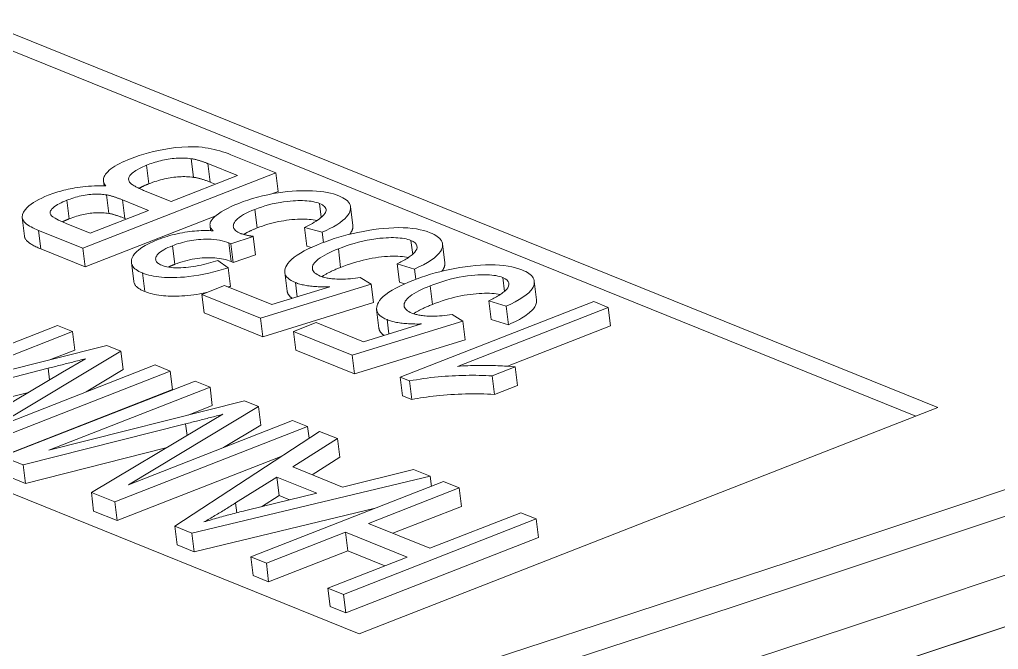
# Model space of a CAD drawing. Header units: millimetres. Extents: x -178 to 574, y 16 to 415.
# Drawn here: x 414.17 to 423.86, y 304.04 to 310.28 of the extents above; entities that cross this region are included whole.
import ezdxf

# ---------------------------------------------------------------- set-up
doc = ezdxf.new("R2010")
doc.units = ezdxf.units.MM
doc.header["$LTSCALE"] = 2
doc.layers.add('Visible (ANSI)', color=7, linetype='Continuous', lineweight=9)
doc.layers.add('Visible Narrow (ANSI)', color=7, linetype='Continuous', lineweight=9)

msp = doc.modelspace()

# ---------------------------------------------------------------- linework, layer by layer
at = {"layer": 'Visible (ANSI)'}
for p, q in [((413.752, 310.282), (423.2621, 306.4364)), ((423.0426, 306.3505), (413.7748, 310.0981)), ((416.7028, 308.7624), (416.2567, 308.9428)), ((414.7924, 308.0151), (416.7028, 308.7624)), ((416.031, 308.8545), (416.3229, 308.7365)), ((416.7028, 308.7624), (416.7257, 308.5785)), ((414.9968, 308.6813), (415.0027, 308.634)), ((416.3229, 308.7365), (415.6664, 308.4797)), ((416.1034, 308.6506), (416.0538, 308.6706)), ((415.6664, 308.4797), (415.3943, 308.5897)), ((416.7257, 308.5785), (416.665, 308.5548)), ((415.0264, 308.5448), (415.0493, 308.3609)), ((415.1862, 308.4943), (415.4407, 308.3914)), ((415.4407, 308.3914), (414.8639, 308.1657)), ((417.4443, 308.4275), (417.4672, 308.2436)), ((414.1903, 308.3196), (414.2131, 308.1357)), ((416.109, 308.3373), (414.8152, 307.8312)), ((415.2212, 308.3055), (415.2091, 308.3104)), ((414.3517, 308.1933), (414.7924, 308.0151)), ((414.8639, 308.1657), (414.6281, 308.2611)), ((416.0518, 308.2415), (416.0581, 308.1903)), ((416.9876, 308.2201), (417.1618, 308.1743)), ((416.9876, 308.2201), (417.0104, 308.0362)), ((416.2573, 308.0588), (416.4804, 308.1329)), ((416.4804, 308.1329), (416.5032, 307.9491)), ((417.1618, 308.1743), (417.1744, 308.073)), ((417.5307, 304.1943), (408.0206, 308.04)), ((414.8152, 307.8312), (414.3746, 308.0094)), ((414.7924, 308.0151), (414.8152, 307.8312)), ((416.2382, 308.0689), (416.2573, 308.0588)), ((416.2382, 308.0689), (416.2611, 307.885)), ((416.2573, 308.0588), (416.2801, 307.8749)), ((417.0564, 308.0241), (417.0104, 308.0362)), ((418.355, 308.0574), (418.3779, 307.8735)), ((416.2313, 307.8217), (416.1294, 307.8957)), ((416.5032, 307.9491), (416.2801, 307.8749)), ((415.2728, 307.8724), (415.2956, 307.6885)), ((416.2313, 307.8217), (416.2542, 307.6378)), ((416.2801, 307.8749), (416.2611, 307.885)), ((417.9049, 307.862), (418.0765, 307.8091)), ((417.9049, 307.862), (417.9277, 307.6782)), ((418.0765, 307.8091), (418.0891, 307.7078)), ((416.7935, 307.7751), (416.8164, 307.5913)), ((417.6469, 307.6612), (417.5409, 307.7275)), ((416.195, 307.6462), (415.9708, 307.5585)), ((416.6632, 307.4569), (416.195, 307.6462)), ((416.5524, 307.3233), (417.6469, 307.6612)), ((417.2383, 307.6328), (416.6632, 307.4569)), ((417.6469, 307.6612), (417.6698, 307.4773)), ((417.9784, 307.6625), (417.9277, 307.6782)), ((419.2638, 307.6899), (419.2867, 307.506)), ((415.9708, 307.5585), (416.5524, 307.3233)), ((415.9708, 307.5585), (415.9936, 307.3746)), ((417.6698, 307.4773), (416.5752, 307.1394)), ((417.7023, 307.4077), (417.7251, 307.2238)), ((419.8533, 307.4885), (417.9354, 306.7382)), ((418.5032, 306.8455), (419.9976, 307.4301)), ((418.8137, 307.4945), (418.9853, 307.4416)), ((418.8137, 307.4945), (418.8365, 307.3107)), ((418.9853, 307.4416), (419.0081, 307.2577)), ((419.9976, 307.4301), (419.8533, 307.4885)), ((419.9976, 307.4301), (420.0204, 307.2462)), ((416.5752, 307.1394), (415.9936, 307.3746)), ((416.5524, 307.3233), (416.5752, 307.1394)), ((418.5557, 307.2937), (418.4497, 307.3601)), ((419.0081, 307.2577), (418.8365, 307.3107)), ((414.5415, 307.2505), (412.631, 306.5031)), ((414.6902, 307.1903), (414.5415, 307.2505)), ((417.1038, 307.2787), (416.8796, 307.191)), ((417.572, 307.0894), (417.1038, 307.2787)), ((417.4612, 306.9558), (418.5557, 307.2937)), ((418.147, 307.2653), (417.572, 307.0894)), ((418.5557, 307.2937), (418.5785, 307.1098)), ((420.0204, 307.2462), (418.9991, 306.8467)), ((413.0925, 306.5653), (414.6902, 307.1903)), ((414.6902, 307.1903), (414.713, 307.0065)), ((416.8796, 307.191), (417.4612, 306.9558)), ((416.8796, 307.191), (416.9024, 307.0071)), ((415.0306, 307.0527), (413.0925, 306.5653)), ((415.1694, 306.9966), (415.0306, 307.0527)), ((418.5785, 307.1098), (417.484, 306.772)), ((413.8829, 306.2234), (415.1694, 306.9966)), ((414.713, 307.0065), (414.4725, 306.9124)), ((414.8168, 306.9209), (414.5897, 306.7873)), ((415.1694, 306.9966), (415.1922, 306.8127)), ((417.484, 306.772), (416.9024, 307.0071)), ((417.4612, 306.9558), (417.484, 306.772)), ((412.8392, 306.4189), (414.4482, 306.8258)), ((415.5087, 306.8594), (413.8829, 306.2234)), ((415.6574, 306.7992), (415.5087, 306.8594)), ((418.8467, 306.7512), (419.0739, 306.8401)), ((419.0739, 306.8401), (419.0968, 306.6562)), ((414.5897, 306.7873), (413.5145, 306.1459)), ((413.7469, 306.0519), (415.6574, 306.7992)), ((415.1922, 306.8127), (414.8247, 306.5918)), ((415.6574, 306.7992), (415.6802, 306.6154)), ((417.9354, 306.7382), (418.0291, 306.7004)), ((417.9354, 306.7382), (417.9583, 306.5544)), ((418.8467, 306.7512), (418.8696, 306.5673)), ((415.903, 306.6999), (413.9925, 305.9526)), ((414.454, 306.0148), (416.0517, 306.6398)), ((416.0517, 306.6398), (415.903, 306.6999)), ((416.0517, 306.6398), (416.0746, 306.4559)), ((418.0291, 306.7004), (418.0519, 306.5165)), ((419.0968, 306.6562), (418.8696, 306.5673)), ((414.2538, 306.587), (412.8621, 306.2351)), ((415.6802, 306.6154), (413.7697, 305.868)), ((418.0519, 306.5165), (417.9583, 306.5544)), ((416.3921, 306.5021), (414.454, 306.0148)), ((415.2444, 305.6728), (416.5309, 306.446)), ((416.0746, 306.4559), (415.834, 306.3618)), ((416.5309, 306.446), (416.3921, 306.5021)), ((416.5309, 306.446), (416.5537, 306.2621)), ((423.2621, 306.4364), (417.5307, 304.1943)), ((416.1783, 306.3703), (415.9512, 306.2368)), ((414.2007, 305.8684), (415.8097, 306.2752)), ((415.1084, 305.5013), (417.0189, 306.2487)), ((416.8702, 306.3088), (415.2444, 305.6728)), ((416.5537, 306.2621), (416.1863, 306.0413)), ((417.0189, 306.2487), (416.8702, 306.3088)), ((417.0189, 306.2487), (417.0333, 306.133)), ((415.9512, 306.2368), (414.876, 305.5953)), ((417.1368, 306.201), (415.7044, 305.2603)), ((417.3141, 306.1293), (417.1368, 306.201)), ((416.8713, 305.8483), (417.3141, 306.1293)), ((417.3141, 306.1293), (417.337, 305.9454)), ((413.9925, 305.9526), (414.2007, 305.8684)), ((415.6153, 306.0364), (414.2236, 305.6845)), ((416.7637, 305.9561), (415.1313, 305.3175)), ((414.2007, 305.8684), (414.2236, 305.6845)), ((417.337, 305.9454), (417.0622, 305.7711)), ((414.2236, 305.6845), (414.0154, 305.7687)), ((415.8718, 305.1926), (418.2317, 305.7582)), ((417.3626, 305.6496), (416.8713, 305.8483)), ((418.0676, 305.8246), (417.3626, 305.6496)), ((418.2317, 305.7582), (418.0676, 305.8246)), ((418.2317, 305.7582), (418.2444, 305.6563)), ((416.3048, 305.4917), (416.7132, 305.7479)), ((418.3661, 305.7039), (416.4556, 304.9566)), ((416.7132, 305.7479), (417.1109, 305.5871)), ((416.7132, 305.7479), (416.7361, 305.564)), ((418.5203, 305.6415), (418.3661, 305.7039)), ((414.876, 305.5953), (415.1084, 305.5013)), ((414.876, 305.5953), (414.8988, 305.4114)), ((417.1109, 305.5871), (416.4203, 305.4204)), ((416.7361, 305.564), (416.5613, 305.4544)), ((416.8405, 305.5218), (416.7361, 305.564)), ((417.6204, 305.2895), (418.5203, 305.6415)), ((418.5203, 305.6415), (418.5432, 305.4577)), ((415.1084, 305.5013), (415.1313, 305.3175)), ((415.1313, 305.3175), (414.8988, 305.4114)), ((417.6876, 305.4385), (415.8946, 305.0088)), ((418.5432, 305.4577), (417.8628, 305.1915)), ((419.1295, 305.3952), (418.2296, 305.0432)), ((419.2837, 305.3329), (419.1295, 305.3952)), ((417.3732, 304.5855), (419.2837, 305.3329)), ((418.2296, 305.0432), (417.6204, 305.2895)), ((419.2837, 305.3329), (419.3065, 305.149)), ((415.7044, 305.2603), (415.8718, 305.1926)), ((415.7044, 305.2603), (415.7272, 305.0765)), ((415.8718, 305.1926), (415.8946, 305.0088)), ((416.6098, 304.8942), (417.3947, 305.2012)), ((417.3947, 305.2012), (418.0039, 304.9549)), ((417.3947, 305.2012), (417.4175, 305.0173)), ((415.8946, 305.0088), (415.7272, 305.0765)), ((419.3065, 305.149), (417.3961, 304.4016)), ((417.4175, 305.0173), (416.6327, 304.7103)), ((417.7843, 304.869), (417.4175, 305.0173)), ((416.4556, 304.9566), (416.6098, 304.8942)), ((416.4556, 304.9566), (416.4785, 304.7727)), ((416.6098, 304.8942), (416.6327, 304.7103)), ((418.0039, 304.9549), (417.219, 304.6479)), ((416.6327, 304.7103), (416.4785, 304.7727)), ((417.219, 304.6479), (417.3732, 304.5855)), ((417.219, 304.6479), (417.2419, 304.464)), ((417.3732, 304.5855), (417.3961, 304.4016)), ((417.3961, 304.4016), (417.2419, 304.464))]:
    msp.add_line(p, q, dxfattribs=at)
at = {"layer": 'Visible (ANSI)', "flags": 128}
for points in [[(416.2567, 308.9428), (416.2303, 308.9532), (416.2034, 308.963), (416.1761, 308.9722), (416.1484, 308.9807), (416.1204, 308.9886), (416.0919, 308.9958), (416.063, 309.0021), (416.0338, 309.0077), (416.0042, 309.0123), (415.9737, 309.0161), (415.9365, 309.0194), (415.8907, 309.0215), (415.8364, 309.0215), (415.7741, 309.0186), (415.7111, 309.0129), (415.6505, 309.0051), (415.5935, 308.9957), (415.5412, 308.9855), (415.4916, 308.9742), (415.4434, 308.9618), (415.3966, 308.9484), (415.3512, 308.934), (415.3073, 308.9187), (415.2647, 308.9027)], [(415.2647, 308.9027), (415.2362, 308.8912), (415.2086, 308.8794), (415.1821, 308.8672), (415.1567, 308.8547), (415.1327, 308.8419), (415.1102, 308.8288), (415.0894, 308.8155), (415.0704, 308.8018), (415.0534, 308.788), (415.0389, 308.7744), (415.027, 308.7614), (415.0174, 308.7489), (415.0098, 308.7371), (415.0042, 308.7259), (415.0002, 308.7154), (414.9977, 308.7056), (414.9964, 308.696), (414.9963, 308.6866), (414.9974, 308.6773), (414.9996, 308.6682), (415.003, 308.6592), (415.0074, 308.6504), (415.013, 308.6418), (415.0196, 308.6333)], [(415.4233, 308.8385), (415.4394, 308.8447), (415.4558, 308.8507), (415.4727, 308.8566), (415.4898, 308.8623), (415.5073, 308.8677), (415.5251, 308.873), (415.5432, 308.878), (415.5617, 308.8827), (415.5804, 308.8871), (415.5995, 308.8912), (415.6188, 308.8949), (415.6383, 308.8983), (415.6579, 308.9012), (415.6776, 308.9037), (415.6973, 308.9058), (415.717, 308.9074), (415.7366, 308.9085), (415.7561, 308.9091), (415.7751, 308.9093), (415.7937, 308.9089), (415.8119, 308.9082), (415.8298, 308.9069), (415.8472, 308.9053), (415.8642, 308.9032)], [(415.8642, 308.9032), (415.8724, 308.902), (415.8807, 308.9006), (415.8888, 308.8991), (415.8968, 308.8975), (415.9047, 308.8957), (415.9124, 308.8939), (415.92, 308.892), (415.9274, 308.8901), (415.9345, 308.8881), (415.9414, 308.8861), (415.9481, 308.8841), (415.9548, 308.8821), (415.9615, 308.8799), (415.9682, 308.8778), (415.9748, 308.8755), (415.9813, 308.8733), (415.9878, 308.871), (415.9942, 308.8687), (416.0006, 308.8663), (416.0068, 308.864), (416.013, 308.8616), (416.0191, 308.8593), (416.0251, 308.8569), (416.031, 308.8545)], [(415.3943, 308.5897), (415.3831, 308.5943), (415.3718, 308.599), (415.3607, 308.6039), (415.3498, 308.6089), (415.339, 308.6139), (415.3285, 308.619), (415.3184, 308.6242), (415.3088, 308.6295), (415.2995, 308.6348), (415.2905, 308.6404), (415.2819, 308.6462), (415.2738, 308.6522), (415.2664, 308.6585), (415.26, 308.6649), (415.2548, 308.6714), (415.2503, 308.6789), (415.2466, 308.689), (415.2454, 308.7018), (415.2484, 308.7171), (415.258, 308.7359), (415.2793, 308.7598), (415.3168, 308.7874), (415.3662, 308.814), (415.4233, 308.8385)], [(415.887, 308.7193), (415.8703, 308.7214), (415.8533, 308.723), (415.8363, 308.7242), (415.819, 308.725), (415.8016, 308.7254), (415.784, 308.7253), (415.7662, 308.7249), (415.7483, 308.7241), (415.7302, 308.7228), (415.7119, 308.7211), (415.6935, 308.719), (415.6748, 308.7165), (415.6561, 308.7136), (415.6373, 308.7103), (415.6185, 308.7065), (415.5996, 308.7024), (415.5806, 308.6979), (415.5616, 308.6929), (415.5425, 308.6876), (415.5234, 308.6818), (415.5041, 308.6756), (415.4849, 308.669), (415.4655, 308.662), (415.4461, 308.6547)], [(416.0538, 308.6706), (416.0458, 308.6739), (416.0379, 308.677), (416.03, 308.68), (416.0223, 308.6829), (416.0146, 308.6857), (416.0071, 308.6884), (415.9996, 308.691), (415.9922, 308.6935), (415.9849, 308.6959), (415.9777, 308.6982), (415.9707, 308.7003), (415.9637, 308.7024), (415.9568, 308.7044), (415.9499, 308.7063), (415.9432, 308.708), (415.9366, 308.7097), (415.9301, 308.7113), (415.9236, 308.7127), (415.9173, 308.7141), (415.9111, 308.7153), (415.9049, 308.7165), (415.8989, 308.7175), (415.8929, 308.7185), (415.887, 308.7193)], [(415.0196, 308.6333), (414.9919, 308.6343), (414.964, 308.6348), (414.9357, 308.6346), (414.9071, 308.6339), (414.8781, 308.6325), (414.8487, 308.6305), (414.8196, 308.6279), (414.7914, 308.6249), (414.7642, 308.6214), (414.7381, 308.6176), (414.7133, 308.6135), (414.6897, 308.6092), (414.6674, 308.6048), (414.6459, 308.6003), (414.6247, 308.5954), (414.6039, 308.5903), (414.5835, 308.5849), (414.5634, 308.5793), (414.5436, 308.5735), (414.5242, 308.5674), (414.5051, 308.5611), (414.4863, 308.5546), (414.4678, 308.5479), (414.4497, 308.5409)], [(415.4461, 308.6547), (415.4413, 308.6528), (415.4366, 308.6509), (415.4319, 308.649), (415.4273, 308.6471), (415.4227, 308.6452), (415.4183, 308.6433), (415.4138, 308.6414), (415.4095, 308.6395), (415.4052, 308.6376), (415.401, 308.6357), (415.3969, 308.6338), (415.3928, 308.6319), (415.3888, 308.63), (415.3848, 308.6281), (415.3809, 308.6262), (415.3771, 308.6243), (415.3734, 308.6224), (415.3697, 308.6205), (415.3661, 308.6187), (415.3625, 308.6168), (415.3591, 308.6149), (415.3556, 308.613), (415.3523, 308.6111), (415.349, 308.6092)], [(417.3279, 308.5355), (417.3019, 308.5452), (417.2739, 308.554), (417.2439, 308.5619), (417.2119, 308.5687), (417.1782, 308.5745), (417.1428, 308.5791), (417.1059, 308.5826), (417.068, 308.5849), (417.0292, 308.5862), (416.9895, 308.5863), (416.9491, 308.5855), (416.9079, 308.5837), (416.8654, 308.581), (416.8209, 308.5771), (416.7744, 308.5719), (416.7261, 308.5652), (416.6759, 308.5568), (416.624, 308.5466), (416.5725, 308.535), (416.5226, 308.5221), (416.474, 308.5082), (416.427, 308.4932), (416.3813, 308.4774), (416.3372, 308.4608)], [(414.4497, 308.5409), (414.4163, 308.5273), (414.3847, 308.5131), (414.3549, 308.4984), (414.327, 308.4832), (414.3014, 308.4675), (414.2783, 308.4515), (414.2576, 308.4352), (414.2387, 308.418), (414.2199, 308.3975), (414.2036, 308.3742), (414.1927, 308.3489), (414.1899, 308.3243), (414.1942, 308.3038), (414.2027, 308.2875), (414.2124, 308.2753), (414.2229, 308.265), (414.2351, 308.2549), (414.2488, 308.2452), (414.2638, 308.2357), (414.2799, 308.2265), (414.2969, 308.2177), (414.3147, 308.2092), (414.333, 308.2011), (414.3517, 308.1933)], [(414.6281, 308.2611), (414.5888, 308.2775), (414.5504, 308.2951), (414.5167, 308.3127), (414.4939, 308.3272), (414.4808, 308.3382), (414.4743, 308.346), (414.4708, 308.3524), (414.4685, 308.3589), (414.4676, 308.3657), (414.468, 308.3725), (414.4697, 308.3796), (414.4727, 308.3868), (414.477, 308.3944), (414.483, 308.4025), (414.4907, 308.411), (414.5004, 308.4199), (414.5122, 308.4293), (414.5261, 308.4388), (414.5414, 308.4481), (414.558, 308.4572), (414.5757, 308.4661), (414.5944, 308.4747), (414.6138, 308.4831), (414.6338, 308.4911)], [(414.6338, 308.4911), (414.6502, 308.4974), (414.667, 308.5035), (414.6842, 308.5095), (414.7017, 308.5152), (414.7197, 308.5206), (414.738, 308.5258), (414.7567, 308.5306), (414.7758, 308.5351), (414.7953, 308.5391), (414.8149, 308.5426), (414.834, 308.5455), (414.8523, 308.5477), (414.8698, 308.5494), (414.8865, 308.5506), (414.9024, 308.5514), (414.9174, 308.5519), (414.932, 308.552), (414.9463, 308.5518), (414.9603, 308.5513), (414.9741, 308.5505), (414.9876, 308.5495), (415.0008, 308.5482), (415.0137, 308.5466), (415.0264, 308.5448)], [(415.0264, 308.5448), (415.0334, 308.5435), (415.0404, 308.5421), (415.0474, 308.5406), (415.0545, 308.5389), (415.0616, 308.5371), (415.0686, 308.5353), (415.0756, 308.5333), (415.0825, 308.5313), (415.0893, 308.5293), (415.096, 308.5272), (415.1027, 308.525), (415.1094, 308.5228), (415.116, 308.5206), (415.1227, 308.5183), (415.1293, 308.516), (415.1359, 308.5136), (415.1424, 308.5112), (415.1489, 308.5088), (415.1553, 308.5064), (415.1617, 308.504), (415.168, 308.5015), (415.1742, 308.4991), (415.1803, 308.4967), (415.1862, 308.4943)], [(416.4947, 308.4006), (416.5272, 308.4128), (416.561, 308.4245), (416.5959, 308.4355), (416.6319, 308.4457), (416.6689, 308.4551), (416.707, 308.4634), (416.7452, 308.4706), (416.7812, 308.4762), (416.8149, 308.4804), (416.8459, 308.4835), (416.8743, 308.4856), (416.8999, 308.487), (416.9232, 308.4878), (416.9461, 308.4881), (416.9686, 308.4878), (416.9906, 308.487), (417.012, 308.4856), (417.0329, 308.4835), (417.0529, 308.4809), (417.0718, 308.4776), (417.0896, 308.4738), (417.1064, 308.4694), (417.1222, 308.4645), (417.1369, 308.459)], [(417.1618, 308.1743), (417.201, 308.1922), (417.2385, 308.2106), (417.2738, 308.2296), (417.3067, 308.249), (417.3368, 308.2689), (417.3638, 308.2892), (417.3863, 308.3088), (417.4043, 308.3274), (417.4184, 308.345), (417.4289, 308.3615), (417.4364, 308.3771), (417.4414, 308.3917), (417.4442, 308.4058), (417.4449, 308.4197), (417.4434, 308.4333), (417.4396, 308.4465), (417.4334, 308.4595), (417.4247, 308.4721), (417.4138, 308.4842), (417.4006, 308.4956), (417.3854, 308.5064), (417.3681, 308.5167), (417.3489, 308.5263), (417.3279, 308.5355)], [(416.3372, 308.4608), (416.2979, 308.4448), (416.2603, 308.4282), (416.2248, 308.411), (416.1915, 308.3933), (416.1614, 308.3753), (416.1357, 308.358), (416.1142, 308.3416), (416.0965, 308.3264), (416.0825, 308.3124), (416.0717, 308.2995), (416.0636, 308.2877), (416.0579, 308.277), (416.0542, 308.2673), (416.0521, 308.2586), (416.0513, 308.2508), (416.0516, 308.2434), (416.0527, 308.2361), (416.0547, 308.2289), (416.0576, 308.2219), (416.0613, 308.2151), (416.0657, 308.2083), (416.071, 308.2017), (416.0769, 308.1953), (416.0836, 308.1889)], [(416.3525, 308.1635), (416.3395, 308.1692), (416.3276, 308.1753), (416.317, 308.1817), (416.3076, 308.1886), (416.2998, 308.1958), (416.2933, 308.2034), (416.2884, 308.2112), (416.285, 308.2193), (416.2831, 308.2276), (416.2827, 308.236), (416.2835, 308.2447), (416.2857, 308.2534), (416.2892, 308.2624), (416.2943, 308.2723), (416.3016, 308.2833), (416.3116, 308.2952), (416.3248, 308.308), (416.3417, 308.3218), (416.3622, 308.336), (416.3851, 308.3498), (416.41, 308.3631), (416.4368, 308.3761), (416.4651, 308.3885), (416.4947, 308.4006)], [(417.1369, 308.459), (417.1521, 308.4522), (417.1656, 308.4449), (417.1772, 308.437), (417.1867, 308.4285), (417.1939, 308.4195), (417.1987, 308.41), (417.201, 308.4002), (417.201, 308.39), (417.1987, 308.3796), (417.1942, 308.3691), (417.1878, 308.3585), (417.1797, 308.3479), (417.1701, 308.3374), (417.159, 308.3268), (417.1466, 308.3162), (417.1329, 308.3056), (417.118, 308.2949), (417.1019, 308.2841), (417.0848, 308.2733), (417.0669, 308.2626), (417.048, 308.2519), (417.0285, 308.2412), (417.0083, 308.2306), (416.9876, 308.2201)], [(414.6567, 308.3073), (414.6535, 308.306), (414.6503, 308.3048), (414.6472, 308.3035), (414.6441, 308.3023), (414.6411, 308.301), (414.6381, 308.2998), (414.6351, 308.2985), (414.6321, 308.2973), (414.6292, 308.296), (414.6263, 308.2948), (414.6234, 308.2936), (414.6206, 308.2923), (414.6177, 308.2911), (414.615, 308.2898), (414.6122, 308.2886), (414.6095, 308.2874), (414.6068, 308.2861), (414.6042, 308.2849), (414.6015, 308.2837), (414.5989, 308.2824), (414.5964, 308.2812), (414.5939, 308.2799), (414.5914, 308.2787), (414.5889, 308.2775)], [(415.0493, 308.3609), (415.0344, 308.363), (415.0195, 308.3647), (415.0045, 308.3661), (414.9893, 308.3671), (414.974, 308.3678), (414.9586, 308.3681), (414.9431, 308.368), (414.9275, 308.3676), (414.9118, 308.3669), (414.896, 308.3658), (414.88, 308.3643), (414.864, 308.3625), (414.8478, 308.3603), (414.8314, 308.3576), (414.8148, 308.3546), (414.798, 308.3511), (414.781, 308.3471), (414.7638, 308.3427), (414.7464, 308.3379), (414.7289, 308.3326), (414.7111, 308.3269), (414.6932, 308.3208), (414.675, 308.3143), (414.6567, 308.3073)], [(415.2091, 308.3104), (415.2009, 308.3137), (415.1928, 308.3169), (415.1849, 308.32), (415.1771, 308.3229), (415.1694, 308.3258), (415.1619, 308.3286), (415.1545, 308.3313), (415.1473, 308.3338), (415.1401, 308.3363), (415.1331, 308.3387), (415.1263, 308.3409), (415.1196, 308.3431), (415.113, 308.3451), (415.1065, 308.3471), (415.1002, 308.3489), (415.094, 308.3507), (415.0879, 308.3523), (415.082, 308.3539), (415.0762, 308.3553), (415.0706, 308.3566), (415.065, 308.3579), (415.0596, 308.359), (415.0544, 308.36), (415.0493, 308.3609)], [(417.1112, 308.2902), (417.0934, 308.294), (417.0746, 308.2972), (417.0549, 308.2998), (417.0343, 308.3017), (417.0127, 308.3031), (416.9903, 308.304), (416.9668, 308.3042), (416.9425, 308.3038), (416.9172, 308.3028), (416.8909, 308.3013), (416.8639, 308.2992), (416.8369, 308.2964), (416.8099, 308.2931), (416.7829, 308.2891), (416.7561, 308.2846), (416.7293, 308.2794), (416.7026, 308.2737), (416.6759, 308.2674), (416.6494, 308.2604), (416.6229, 308.2529), (416.5964, 308.2447), (416.5701, 308.236), (416.5438, 308.2266), (416.5176, 308.2167)], [(416.0836, 308.1889), (416.064, 308.19), (416.0442, 308.1907), (416.0241, 308.1911), (416.0039, 308.1912), (415.9834, 308.1909), (415.9627, 308.1903), (415.9418, 308.1892), (415.9206, 308.1879), (415.8989, 308.1861), (415.8763, 308.1839), (415.8529, 308.1812), (415.8287, 308.178), (415.8038, 308.1742), (415.7784, 308.1699), (415.7524, 308.165), (415.7262, 308.1595), (415.7006, 308.1536), (415.6755, 308.1472), (415.651, 308.1405), (415.6269, 308.1334), (415.6034, 308.126), (415.5804, 308.1182), (415.5579, 308.1101), (415.5359, 308.1017)], [(416.5176, 308.2167), (416.5108, 308.214), (416.5042, 308.2114), (416.4977, 308.2087), (416.4912, 308.2061), (416.4849, 308.2034), (416.4787, 308.2007), (416.4726, 308.1981), (416.4667, 308.1954), (416.4608, 308.1927), (416.455, 308.19), (416.4494, 308.1874), (416.4438, 308.1847), (416.4384, 308.182), (416.433, 308.1793), (416.4278, 308.1767), (416.4227, 308.174), (416.4177, 308.1713), (416.4128, 308.1686), (416.408, 308.166), (416.4034, 308.1633), (416.3988, 308.1606), (416.3943, 308.1579), (416.39, 308.1552), (416.3857, 308.1525)], [(418.2334, 308.1693), (418.2027, 308.1807), (418.1696, 308.1908), (418.134, 308.1996), (418.0957, 308.2069), (418.0546, 308.2127), (418.0113, 308.2168), (417.9666, 308.2191), (417.9205, 308.2198), (417.873, 308.2188), (417.8242, 308.2163), (417.7741, 308.2123), (417.7229, 308.2068), (417.6712, 308.2001), (417.6194, 308.1921), (417.5681, 308.1832), (417.5177, 308.1732), (417.4685, 308.1624), (417.4203, 308.1507), (417.3732, 308.1382), (417.3271, 308.1249), (417.2822, 308.1109), (417.2382, 308.0962), (417.1953, 308.0809), (417.1534, 308.065)], [(417.4672, 308.2436), (417.4675, 308.2402), (417.4677, 308.2368), (417.4678, 308.2333), (417.4677, 308.2298), (417.4675, 308.2262), (417.4672, 308.2226), (417.4667, 308.219), (417.466, 308.2154), (417.4652, 308.2118), (417.4643, 308.2081), (417.4632, 308.2044), (417.462, 308.2006), (417.4607, 308.1969), (417.4592, 308.1931), (417.4575, 308.1892), (417.4557, 308.1854), (417.4538, 308.1816), (417.4517, 308.1777), (417.4495, 308.1739), (417.4472, 308.1701), (417.4447, 308.1662), (417.4421, 308.1624), (417.4393, 308.1586), (417.4364, 308.1547)], [(414.3746, 308.0094), (414.3618, 308.0147), (414.3495, 308.0199), (414.3378, 308.0252), (414.3266, 308.0305), (414.3159, 308.0358), (414.3057, 308.041), (414.2961, 308.0463), (414.287, 308.0516), (414.2785, 308.0568), (414.2704, 308.0621), (414.2629, 308.0673), (414.256, 308.0726), (414.2495, 308.0778), (414.2436, 308.0831), (414.2383, 308.0883), (414.2334, 308.0935), (414.2291, 308.0988), (414.2253, 308.104), (414.2221, 308.1092), (414.2193, 308.1145), (414.2171, 308.1197), (414.2154, 308.125), (414.214, 308.1303), (414.2131, 308.1357)], [(415.5359, 308.1017), (415.4912, 308.0833), (415.4494, 308.0639), (415.4109, 308.0437), (415.3765, 308.0227), (415.3464, 308.0009), (415.3224, 307.9798), (415.3044, 307.9601), (415.2916, 307.9422), (415.2829, 307.9263), (415.2775, 307.9126), (415.2742, 307.9006), (415.2725, 307.8889), (415.2723, 307.8773), (415.2739, 307.8659), (415.2771, 307.8548), (415.2822, 307.8439), (415.289, 307.8332), (415.2976, 307.823), (415.3078, 307.8132), (415.3197, 307.8038), (415.3331, 307.7949), (415.348, 307.7864), (415.3643, 307.7784), (415.382, 307.7708)], [(415.679, 308.0403), (415.6982, 308.0476), (415.7179, 308.0546), (415.7381, 308.0613), (415.7588, 308.0676), (415.7801, 308.0736), (415.8018, 308.0792), (415.8241, 308.0844), (415.8469, 308.0891), (415.8698, 308.0932), (415.8928, 308.0967), (415.9159, 308.0997), (415.939, 308.1021), (415.9623, 308.1039), (415.9857, 308.1051), (416.0104, 308.1058), (416.0363, 308.1057), (416.0633, 308.1048), (416.0911, 308.1028), (416.1193, 308.0995), (416.1464, 308.0952), (416.1718, 308.0898), (416.1955, 308.0836), (416.2176, 308.0766), (416.2382, 308.0689)], [(416.4804, 308.1329), (416.4745, 308.1339), (416.4687, 308.1349), (416.4629, 308.1359), (416.4571, 308.1369), (416.4513, 308.1379), (416.4456, 308.139), (416.4398, 308.1401), (416.4342, 308.1412), (416.4285, 308.1424), (416.423, 308.1435), (416.4175, 308.1447), (416.412, 308.1459), (416.4067, 308.1472), (416.4014, 308.1485), (416.3962, 308.1498), (416.3909, 308.1511), (416.3858, 308.1525), (416.3807, 308.154), (416.3757, 308.1554), (416.3708, 308.157), (416.366, 308.1585), (416.3613, 308.1602), (416.3568, 308.1618), (416.3525, 308.1635)], [(417.3232, 308.0104), (417.3607, 308.0246), (417.3994, 308.0384), (417.4393, 308.0515), (417.4803, 308.0639), (417.5223, 308.0755), (417.5655, 308.0861), (417.6098, 308.0955), (417.6541, 308.1035), (417.6953, 308.1096), (417.7328, 308.1141), (417.7664, 308.1172), (417.796, 308.1192), (417.8215, 308.1203), (417.8451, 308.1209), (417.8684, 308.1209), (417.8911, 308.1204), (417.9133, 308.1192), (417.9348, 308.1173), (417.9556, 308.1148), (417.9753, 308.1116), (417.9937, 308.1078), (418.0111, 308.1034), (418.0273, 308.0984), (418.0424, 308.0928)], [(418.0424, 308.0928), (418.0655, 308.0817), (418.0833, 308.069), (418.0956, 308.0548), (418.102, 308.0395), (418.103, 308.0234), (418.0992, 308.0071), (418.0918, 307.992), (418.0823, 307.9785), (418.072, 307.9669), (418.0623, 307.9576), (418.0538, 307.9503), (418.0449, 307.9432), (418.0354, 307.9361), (418.0254, 307.9291), (418.0149, 307.9221), (418.0039, 307.9151), (417.9925, 307.9082), (417.9808, 307.9014), (417.9687, 307.8946), (417.9563, 307.8879), (417.9437, 307.8813), (417.9309, 307.8748), (417.918, 307.8683), (417.9049, 307.862)], [(418.0765, 307.8091), (418.1221, 307.83), (418.1652, 307.8516), (418.2054, 307.8739), (418.2419, 307.8969), (418.2743, 307.9204), (418.3003, 307.943), (418.3199, 307.9637), (418.3341, 307.9824), (418.3437, 307.9992), (418.3498, 308.0138), (418.3535, 308.027), (418.3554, 308.0399), (418.3555, 308.0526), (418.3537, 308.0651), (418.35, 308.0773), (418.3443, 308.0893), (418.3366, 308.1009), (418.327, 308.1121), (418.3155, 308.1229), (418.3023, 308.1331), (418.2874, 308.1428), (418.2709, 308.1521), (418.2529, 308.1609), (418.2334, 308.1693)], [(415.5731, 307.8473), (415.5619, 307.8521), (415.5516, 307.8574), (415.5425, 307.863), (415.5344, 307.8689), (415.5277, 307.8751), (415.5222, 307.8816), (415.5179, 307.8885), (415.5151, 307.8954), (415.5135, 307.9026), (415.5131, 307.9099), (415.5139, 307.9173), (415.5158, 307.9249), (415.5189, 307.9327), (415.5233, 307.941), (415.5295, 307.95), (415.5378, 307.9595), (415.5485, 307.9696), (415.5619, 307.9803), (415.5777, 307.9911), (415.5953, 308.0016), (415.6144, 308.0118), (415.6348, 308.0216), (415.6564, 308.0311), (415.679, 308.0403)], [(417.1534, 308.065), (417.1086, 308.0468), (417.0653, 308.0281), (417.0239, 308.0088), (416.9848, 307.9889), (416.9484, 307.9684), (416.9149, 307.9474), (416.8849, 307.9259), (416.8591, 307.9044), (416.8387, 307.8841), (416.823, 307.865), (416.8112, 307.847), (416.8029, 307.8303), (416.7973, 307.8147), (416.794, 307.7999), (416.7929, 307.7853), (416.7941, 307.7711), (416.7979, 307.7571), (416.8043, 307.7436), (416.8134, 307.7305), (416.8252, 307.7181), (416.8396, 307.7064), (416.8564, 307.6954), (416.8757, 307.6852), (416.8973, 307.6756)], [(417.1435, 307.7404), (417.127, 307.7476), (417.1121, 307.7555), (417.099, 307.7639), (417.088, 307.7729), (417.079, 307.7824), (417.0723, 307.7924), (417.0679, 307.8027), (417.0657, 307.8133), (417.0657, 307.8242), (417.0677, 307.8353), (417.0716, 307.8466), (417.0775, 307.8582), (417.0855, 307.8701), (417.0959, 307.8824), (417.1088, 307.8951), (417.1247, 307.9083), (417.1436, 307.9219), (417.1648, 307.9355), (417.1879, 307.9488), (417.2127, 307.9618), (417.2388, 307.9745), (417.2661, 307.9868), (417.2943, 307.9988), (417.3232, 308.0104)], [(416.1294, 307.8957), (416.1069, 307.8885), (416.0838, 307.8814), (416.0603, 307.8745), (416.0363, 307.8678), (416.012, 307.8613), (415.9874, 307.8552), (415.9626, 307.8494), (415.9377, 307.844), (415.9126, 307.8392), (415.8876, 307.8348), (415.8626, 307.831), (415.8376, 307.8279), (415.8126, 307.8253), (415.7875, 307.8234), (415.7622, 307.8222), (415.7374, 307.8217), (415.7132, 307.822), (415.6897, 307.8232), (415.667, 307.8252), (415.6454, 307.828), (415.6252, 307.8317), (415.6065, 307.8362), (415.5891, 307.8414), (415.5731, 307.8473)], [(416.2611, 307.885), (416.2429, 307.8919), (416.2242, 307.898), (416.2047, 307.9035), (416.1847, 307.9082), (416.164, 307.9122), (416.1426, 307.9156), (416.1207, 307.9182), (416.098, 307.9202), (416.0748, 307.9214), (416.0508, 307.9219), (416.0263, 307.9218), (416.0011, 307.9209), (415.9756, 307.9193), (415.9502, 307.9171), (415.925, 307.9141), (415.8998, 307.9105), (415.8747, 307.9061), (415.8497, 307.9011), (415.8248, 307.8954), (415.8, 307.889), (415.7754, 307.8819), (415.7508, 307.8741), (415.7263, 307.8656), (415.7019, 307.8564)], [(418.0175, 307.9238), (417.9986, 307.9277), (417.9786, 307.9309), (417.9576, 307.9335), (417.9354, 307.9354), (417.9122, 307.9366), (417.8879, 307.9371), (417.8625, 307.9369), (417.8361, 307.9361), (417.8085, 307.9346), (417.7799, 307.9324), (417.7503, 307.9296), (417.7203, 307.926), (417.6901, 307.9217), (417.6598, 307.9167), (417.6293, 307.9109), (417.5985, 307.9045), (417.5676, 307.8973), (417.5365, 307.8893), (417.5053, 307.8807), (417.4738, 307.8713), (417.4421, 307.8612), (417.4103, 307.8504), (417.3782, 307.8388), (417.346, 307.8265)], [(415.382, 307.7708), (415.4015, 307.7634), (415.4222, 307.7565), (415.444, 307.7503), (415.4671, 307.7446), (415.4914, 307.7396), (415.517, 307.7353), (415.5436, 307.7317), (415.5711, 307.7289), (415.5993, 307.7268), (415.6283, 307.7255), (415.6581, 307.7248), (415.6889, 307.7249), (415.7225, 307.7258), (415.7593, 307.7276), (415.7996, 307.7307), (415.8434, 307.7354), (415.8911, 307.7417), (415.9416, 307.75), (415.9919, 307.7595), (416.0416, 307.7703), (416.0905, 307.782), (416.1386, 307.7946), (416.1855, 307.8079), (416.2313, 307.8217)], [(415.7019, 307.8564), (415.699, 307.8553), (415.6961, 307.8542), (415.6933, 307.853), (415.6905, 307.8519), (415.6877, 307.8507), (415.6849, 307.8496), (415.6822, 307.8485), (415.6794, 307.8473), (415.6768, 307.8462), (415.6741, 307.845), (415.6715, 307.8439), (415.6688, 307.8428), (415.6662, 307.8416), (415.6637, 307.8405), (415.6611, 307.8393), (415.6586, 307.8382), (415.6562, 307.837), (415.6537, 307.8359), (415.6513, 307.8348), (415.6488, 307.8336), (415.6465, 307.8325), (415.6441, 307.8313), (415.6418, 307.8302), (415.6395, 307.829)], [(417.346, 307.8265), (417.336, 307.8226), (417.3262, 307.8186), (417.3166, 307.8147), (417.3071, 307.8108), (417.2979, 307.8069), (417.2889, 307.803), (417.2801, 307.7991), (417.2715, 307.7952), (417.263, 307.7913), (417.2548, 307.7874), (417.2468, 307.7835), (417.239, 307.7797), (417.2313, 307.7758), (417.2239, 307.772), (417.2167, 307.7682), (417.2097, 307.7643), (417.2028, 307.7605), (417.1962, 307.7567), (417.1898, 307.7529), (417.1835, 307.7491), (417.1775, 307.7454), (417.1717, 307.7416), (417.1661, 307.7378), (417.1606, 307.7341)], [(419.1422, 307.8018), (419.1115, 307.8132), (419.0784, 307.8233), (419.0428, 307.8321), (419.0045, 307.8394), (418.9634, 307.8452), (418.9201, 307.8493), (418.8754, 307.8517), (418.8293, 307.8523), (418.7818, 307.8514), (418.733, 307.8488), (418.6829, 307.8448), (418.6317, 307.8393), (418.58, 307.8326), (418.5282, 307.8247), (418.4769, 307.8157), (418.4265, 307.8057), (418.3772, 307.7949), (418.3291, 307.7832), (418.282, 307.7707), (418.2359, 307.7574), (418.1909, 307.7434), (418.147, 307.7287), (418.1041, 307.7134), (418.0622, 307.6975)], [(418.3779, 307.8735), (418.3782, 307.8702), (418.3784, 307.8669), (418.3785, 307.8635), (418.3785, 307.8601), (418.3783, 307.8567), (418.378, 307.8533), (418.3775, 307.8498), (418.377, 307.8464), (418.3763, 307.8428), (418.3754, 307.8393), (418.3745, 307.8357), (418.3734, 307.8322), (418.3721, 307.8285), (418.3708, 307.8249), (418.3693, 307.8213), (418.3676, 307.8176), (418.3659, 307.814), (418.364, 307.8103), (418.3619, 307.8067), (418.3597, 307.803), (418.3574, 307.7993), (418.355, 307.7957), (418.3524, 307.792), (418.3496, 307.7883)], [(418.9853, 307.4416), (419.0309, 307.4625), (419.074, 307.4841), (419.1141, 307.5064), (419.1507, 307.5294), (419.1831, 307.5529), (419.2091, 307.5755), (419.2287, 307.5962), (419.2428, 307.6149), (419.2525, 307.6317), (419.2586, 307.6463), (419.2623, 307.6595), (419.2642, 307.6725), (419.2643, 307.6852), (419.2625, 307.6976), (419.2588, 307.7098), (419.2531, 307.7218), (419.2454, 307.7334), (419.2357, 307.7447), (419.2243, 307.7554), (419.2111, 307.7656), (419.1962, 307.7753), (419.1797, 307.7846), (419.1617, 307.7934), (419.1422, 307.8018)], [(417.5409, 307.7275), (417.5164, 307.7235), (417.4918, 307.7199), (417.4672, 307.7168), (417.4426, 307.7142), (417.4179, 307.7122), (417.3933, 307.7107), (417.3695, 307.7098), (417.3472, 307.7096), (417.3265, 307.7098), (417.3073, 307.7104), (417.2898, 307.7114), (417.2739, 307.7126), (417.2597, 307.7139), (417.247, 307.7154), (417.2351, 307.717), (417.2234, 307.7188), (417.2122, 307.7209), (417.2013, 307.7231), (417.1908, 307.7255), (417.1806, 307.7281), (417.1708, 307.7308), (417.1613, 307.7338), (417.1523, 307.737), (417.1435, 307.7404)], [(418.0622, 307.6975), (418.0174, 307.6794), (417.9741, 307.6606), (417.9327, 307.6413), (417.8936, 307.6214), (417.8572, 307.6009), (417.8237, 307.5799), (417.7937, 307.5584), (417.7679, 307.5369), (417.7475, 307.5166), (417.7317, 307.4975), (417.72, 307.4795), (417.7117, 307.4628), (417.7061, 307.4472), (417.7028, 307.4324), (417.7017, 307.4178), (417.7029, 307.4036), (417.7067, 307.3897), (417.7131, 307.3761), (417.7222, 307.363), (417.734, 307.3506), (417.7484, 307.3389), (417.7652, 307.3279), (417.7845, 307.3177), (417.8061, 307.3081)], [(418.232, 307.6429), (418.2694, 307.6572), (418.3082, 307.6709), (418.3481, 307.6841), (418.389, 307.6965), (418.4311, 307.708), (418.4743, 307.7186), (418.5185, 307.728), (418.5629, 307.736), (418.6041, 307.7422), (418.6416, 307.7466), (418.6752, 307.7497), (418.7048, 307.7517), (418.7302, 307.7528), (418.7539, 307.7534), (418.7771, 307.7534), (418.7999, 307.7529), (418.8221, 307.7517), (418.8436, 307.7498), (418.8644, 307.7473), (418.884, 307.7441), (418.9025, 307.7403), (418.9199, 307.7359), (418.9361, 307.7309), (418.9511, 307.7253)], [(418.9511, 307.7253), (418.9742, 307.7142), (418.9921, 307.7015), (419.0044, 307.6873), (419.0108, 307.672), (419.0118, 307.6559), (419.008, 307.6396), (419.0006, 307.6245), (418.9911, 307.611), (418.9808, 307.5995), (418.9711, 307.5901), (418.9626, 307.5828), (418.9537, 307.5757), (418.9442, 307.5686), (418.9342, 307.5616), (418.9237, 307.5546), (418.9127, 307.5476), (418.9013, 307.5407), (418.8896, 307.5339), (418.8775, 307.5271), (418.8651, 307.5204), (418.8525, 307.5138), (418.8397, 307.5073), (418.8268, 307.5009), (418.8137, 307.4945)], [(415.4049, 307.5869), (415.3966, 307.5903), (415.3886, 307.5939), (415.3809, 307.5975), (415.3736, 307.6011), (415.3666, 307.6049), (415.3599, 307.6087), (415.3536, 307.6125), (415.3475, 307.6165), (415.3418, 307.6205), (415.3365, 307.6245), (415.3314, 307.6287), (415.3267, 307.6329), (415.3223, 307.6371), (415.3183, 307.6415), (415.3145, 307.6459), (415.3111, 307.6503), (415.308, 307.6549), (415.3053, 307.6595), (415.3029, 307.6641), (415.3008, 307.6689), (415.299, 307.6737), (415.2975, 307.6785), (415.2964, 307.6835), (415.2956, 307.6885)], [(416.2542, 307.6378), (416.2533, 307.6375), (416.2523, 307.6372), (416.2514, 307.637), (416.2505, 307.6367), (416.2496, 307.6364), (416.2487, 307.6361), (416.2478, 307.6358), (416.2469, 307.6356), (416.246, 307.6353), (416.2451, 307.635), (416.2442, 307.6347), (416.2432, 307.6344), (416.2423, 307.6342), (416.2414, 307.6339), (416.2405, 307.6336), (416.2396, 307.6333), (416.2387, 307.633), (416.2378, 307.6328), (416.2369, 307.6325), (416.236, 307.6322), (416.2351, 307.6319), (416.2342, 307.6317), (416.2333, 307.6314), (416.2324, 307.6311)], [(416.8973, 307.6756), (416.9078, 307.6716), (416.9186, 307.6677), (416.9298, 307.6641), (416.9414, 307.6607), (416.9534, 307.6574), (416.9658, 307.6544), (416.9785, 307.6516), (416.9916, 307.649), (417.0051, 307.6466), (417.019, 307.6443), (417.0332, 307.6423), (417.0478, 307.6404), (417.0627, 307.6388), (417.0778, 307.6374), (417.0931, 307.6361), (417.1086, 307.6351), (417.1243, 307.6342), (417.1401, 307.6335), (417.1562, 307.633), (417.1723, 307.6327), (417.1886, 307.6325), (417.2051, 307.6324), (417.2216, 307.6325), (417.2383, 307.6328)], [(418.0523, 307.3729), (418.0358, 307.3801), (418.0209, 307.388), (418.0078, 307.3964), (417.9967, 307.4054), (417.9878, 307.4149), (417.9811, 307.4249), (417.9767, 307.4352), (417.9745, 307.4459), (417.9745, 307.4567), (417.9765, 307.4678), (417.9804, 307.4791), (417.9863, 307.4907), (417.9943, 307.5026), (418.0046, 307.5149), (418.0176, 307.5276), (418.0335, 307.5408), (418.0524, 307.5544), (418.0736, 307.568), (418.0967, 307.5813), (418.1215, 307.5943), (418.1476, 307.607), (418.1749, 307.6194), (418.2031, 307.6313), (418.232, 307.6429)], [(416.0145, 307.5756), (415.9828, 307.5694), (415.9515, 307.5638), (415.9207, 307.5589), (415.8902, 307.5545), (415.8603, 307.5508), (415.8307, 307.5477), (415.8016, 307.5451), (415.7728, 307.5432), (415.7446, 307.5419), (415.717, 307.5412), (415.6902, 307.5409), (415.664, 307.5412), (415.6386, 307.5421), (415.6138, 307.5435), (415.5898, 307.5454), (415.5664, 307.5478), (415.5438, 307.5508), (415.5218, 307.5544), (415.5006, 307.5585), (415.48, 307.5631), (415.4602, 307.5682), (415.4411, 307.5739), (415.4226, 307.5801), (415.4049, 307.5869)], [(416.867, 307.5193), (416.8633, 307.5219), (416.8597, 307.5245), (416.8563, 307.5272), (416.853, 307.5299), (416.8498, 307.5326), (416.8468, 307.5354), (416.8439, 307.5382), (416.8411, 307.5411), (416.8385, 307.544), (416.8361, 307.5469), (416.8338, 307.5498), (416.8316, 307.5528), (416.8295, 307.5558), (416.8276, 307.5589), (416.8259, 307.562), (416.8242, 307.5651), (416.8228, 307.5682), (416.8214, 307.5714), (416.8202, 307.5746), (416.8192, 307.5779), (416.8183, 307.5812), (416.8175, 307.5845), (416.8168, 307.5879), (416.8164, 307.5913)], [(418.9263, 307.5563), (418.9074, 307.5602), (418.8874, 307.5634), (418.8664, 307.566), (418.8442, 307.5679), (418.821, 307.5691), (418.7967, 307.5696), (418.7713, 307.5695), (418.7449, 307.5686), (418.7173, 307.5671), (418.6887, 307.565), (418.6591, 307.5621), (418.6291, 307.5585), (418.5989, 307.5542), (418.5686, 307.5492), (418.5381, 307.5435), (418.5073, 307.537), (418.4764, 307.5298), (418.4453, 307.5219), (418.414, 307.5132), (418.3826, 307.5038), (418.3509, 307.4937), (418.3191, 307.4829), (418.287, 307.4713), (418.2548, 307.4591)], [(419.2867, 307.506), (419.2873, 307.4967), (419.2869, 307.4871), (419.2855, 307.4774), (419.283, 307.4675), (419.2795, 307.4573), (419.275, 307.4471), (419.2693, 307.4368), (419.2626, 307.4265), (419.2548, 307.4162), (419.2459, 307.4059), (419.236, 307.3955), (419.2249, 307.3851), (419.2128, 307.3746), (419.1996, 307.3642), (419.1853, 307.3536), (419.1699, 307.3431), (419.1535, 307.3325), (419.136, 307.3219), (419.1174, 307.3113), (419.0977, 307.3007), (419.0769, 307.29), (419.055, 307.2793), (419.0321, 307.2685), (419.0081, 307.2577)], [(418.2548, 307.4591), (418.2448, 307.4551), (418.235, 307.4512), (418.2253, 307.4472), (418.2159, 307.4433), (418.2067, 307.4394), (418.1977, 307.4355), (418.1889, 307.4316), (418.1802, 307.4277), (418.1718, 307.4238), (418.1636, 307.4199), (418.1556, 307.4161), (418.1478, 307.4122), (418.1401, 307.4083), (418.1327, 307.4045), (418.1255, 307.4007), (418.1184, 307.3968), (418.1116, 307.393), (418.105, 307.3892), (418.0986, 307.3854), (418.0923, 307.3816), (418.0863, 307.3779), (418.0805, 307.3741), (418.0748, 307.3703), (418.0694, 307.3666)], [(417.8061, 307.3081), (417.8166, 307.3041), (417.8274, 307.3002), (417.8386, 307.2966), (417.8502, 307.2932), (417.8622, 307.29), (417.8746, 307.2869), (417.8873, 307.2841), (417.9004, 307.2815), (417.9139, 307.2791), (417.9278, 307.2768), (417.942, 307.2748), (417.9566, 307.273), (417.9715, 307.2713), (417.9866, 307.2699), (418.0019, 307.2686), (418.0174, 307.2676), (418.0331, 307.2667), (418.0489, 307.266), (418.0649, 307.2655), (418.0811, 307.2652), (418.0974, 307.265), (418.1139, 307.2649), (418.1304, 307.2651), (418.147, 307.2653)], [(418.4497, 307.3601), (418.4252, 307.356), (418.4006, 307.3524), (418.376, 307.3493), (418.3514, 307.3467), (418.3267, 307.3447), (418.3021, 307.3432), (418.2783, 307.3423), (418.256, 307.3421), (418.2353, 307.3423), (418.2161, 307.3429), (418.1986, 307.3439), (418.1827, 307.3451), (418.1685, 307.3464), (418.1558, 307.3479), (418.1438, 307.3495), (418.1322, 307.3514), (418.121, 307.3534), (418.1101, 307.3556), (418.0995, 307.358), (418.0894, 307.3606), (418.0796, 307.3634), (418.0701, 307.3663), (418.0611, 307.3695), (418.0523, 307.3729)], [(417.7758, 307.1518), (417.7721, 307.1544), (417.7685, 307.157), (417.7651, 307.1597), (417.7618, 307.1624), (417.7586, 307.1652), (417.7556, 307.1679), (417.7527, 307.1707), (417.7499, 307.1736), (417.7473, 307.1765), (417.7449, 307.1794), (417.7425, 307.1823), (417.7404, 307.1853), (417.7383, 307.1883), (417.7364, 307.1914), (417.7347, 307.1945), (417.733, 307.1976), (417.7316, 307.2007), (417.7302, 307.2039), (417.729, 307.2071), (417.728, 307.2104), (417.727, 307.2137), (417.7263, 307.217), (417.7256, 307.2204), (417.7251, 307.2238)], [(414.4482, 306.8258), (414.4632, 306.8296), (414.4783, 306.8334), (414.4935, 306.8373), (414.5088, 306.8412), (414.5241, 306.8451), (414.5395, 306.849), (414.5549, 306.8529), (414.5703, 306.8569), (414.5857, 306.8608), (414.601, 306.8647), (414.6163, 306.8687), (414.6315, 306.8726), (414.6465, 306.8764), (414.6615, 306.8803), (414.6765, 306.8842), (414.6919, 306.8882), (414.7075, 306.8922), (414.7233, 306.8963), (414.7392, 306.9004), (414.755, 306.9046), (414.7708, 306.9087), (414.7864, 306.9128), (414.8017, 306.9169), (414.8168, 306.9209)], [(419.0739, 306.8401), (419.0542, 306.8421), (419.0339, 306.844), (419.0132, 306.8457), (418.992, 306.8472), (418.9703, 306.8486), (418.9483, 306.8498), (418.9258, 306.8509), (418.903, 306.8518), (418.8799, 306.8525), (418.8564, 306.8532), (418.8326, 306.8537), (418.8086, 306.8541), (418.7843, 306.8543), (418.7596, 306.8545), (418.7345, 306.8545), (418.7092, 306.8543), (418.6836, 306.854), (418.6579, 306.8534), (418.632, 306.8527), (418.6061, 306.8517), (418.5802, 306.8506), (418.5544, 306.8491), (418.5287, 306.8475), (418.5032, 306.8455)], [(418.0291, 306.7004), (418.0633, 306.7072), (418.098, 306.7134), (418.133, 306.7191), (418.1683, 306.7244), (418.2038, 306.7291), (418.2394, 306.7334), (418.275, 306.7373), (418.3104, 306.7407), (418.3458, 306.7438), (418.3808, 306.7466), (418.4155, 306.749), (418.4499, 306.7511), (418.4841, 306.7528), (418.5181, 306.7543), (418.5519, 306.7554), (418.5854, 306.7562), (418.6188, 306.7567), (418.652, 306.7568), (418.6849, 306.7567), (418.7177, 306.7562), (418.7503, 306.7554), (418.7826, 306.7543), (418.8148, 306.7529), (418.8467, 306.7512)], [(418.8696, 306.5673), (418.8344, 306.5692), (418.7991, 306.5707), (418.7636, 306.5718), (418.728, 306.5725), (418.6922, 306.5729), (418.6562, 306.5729), (418.6201, 306.5725), (418.5838, 306.5718), (418.5473, 306.5706), (418.5107, 306.5691), (418.4739, 306.5673), (418.437, 306.565), (418.4003, 306.5624), (418.3645, 306.5596), (418.3296, 306.5565), (418.2954, 306.5531), (418.2621, 306.5495), (418.2296, 306.5456), (418.1979, 306.5414), (418.1671, 306.537), (418.1371, 306.5322), (418.1079, 306.5273), (418.0795, 306.522), (418.0519, 306.5165)], [(415.8097, 306.2752), (415.8247, 306.279), (415.8398, 306.2828), (415.855, 306.2867), (415.8703, 306.2906), (415.8856, 306.2945), (415.901, 306.2984), (415.9164, 306.3024), (415.9318, 306.3063), (415.9472, 306.3102), (415.9626, 306.3142), (415.9778, 306.3181), (415.993, 306.322), (416.0081, 306.3259), (416.023, 306.3297), (416.0381, 306.3336), (416.0534, 306.3376), (416.0691, 306.3416), (416.0848, 306.3457), (416.1007, 306.3499), (416.1166, 306.354), (416.1323, 306.3581), (416.1479, 306.3623), (416.1633, 306.3663), (416.1783, 306.3703)], [(413.9392, 302.3717), (414.8197, 302.6503), (415.6981, 302.9297), (416.5744, 303.21), (417.4486, 303.4911), (418.3206, 303.7731), (419.1906, 304.0559), (420.0585, 304.3395), (420.9242, 304.624), (421.7879, 304.9094), (422.6494, 305.1956), (423.5088, 305.4826), (424.3662, 305.7705)], [(424.6725, 305.6089), (423.8133, 305.3205), (422.9521, 305.0328), (422.0888, 304.746), (421.2233, 304.4601), (420.3558, 304.175), (419.4861, 303.8908), (418.6143, 303.6074), (417.7404, 303.3248), (416.8645, 303.0431), (415.9864, 302.7622), (415.1061, 302.4822), (414.2238, 302.203)], [(415.992, 305.3036), (416.0057, 305.3112), (416.0195, 305.3189), (416.0332, 305.3267), (416.047, 305.3346), (416.0606, 305.3425), (416.0743, 305.3504), (416.0877, 305.3583), (416.1011, 305.3662), (416.1143, 305.374), (416.1273, 305.3818), (416.1401, 305.3895), (416.1529, 305.3972), (416.1658, 305.405), (416.1786, 305.4129), (416.1914, 305.4207), (416.2042, 305.4286), (416.217, 305.4365), (416.2297, 305.4445), (416.2424, 305.4524), (416.2551, 305.4603), (416.2676, 305.4682), (416.2801, 305.4761), (416.2925, 305.4839), (416.3048, 305.4917)], [(416.4203, 305.4204), (416.402, 305.4159), (416.3837, 305.4113), (416.3655, 305.4068), (416.3473, 305.4022), (416.3292, 305.3976), (416.3111, 305.3929), (416.293, 305.3882), (416.2749, 305.3835), (416.2569, 305.3788), (416.239, 305.374), (416.2211, 305.3691), (416.2032, 305.3643), (416.1853, 305.3594), (416.1675, 305.3545), (416.1498, 305.3496), (416.1321, 305.3446), (416.1144, 305.3396), (416.0968, 305.3345), (416.0792, 305.3295), (416.0617, 305.3244), (416.0442, 305.3192), (416.0268, 305.3141), (416.0094, 305.3089), (415.992, 305.3036)], [(424.6248, 305.009), (423.7608, 304.7191), (422.8946, 304.4301), (422.0263, 304.1419), (421.1559, 303.8546), (420.2833, 303.5681), (419.4087, 303.2825), (418.5318, 302.9977), (417.6529, 302.7138), (416.7718, 302.4307), (415.8886, 302.1485), (415.0033, 301.8672), (414.1158, 301.5867)], [(414.32, 301.1504), (415.1932, 301.4258), (416.0646, 301.7021), (416.9343, 301.9793), (417.8023, 302.2574), (418.6686, 302.5365), (419.5331, 302.8165), (420.3959, 303.0975), (421.257, 303.3793), (422.1163, 303.6621), (422.9739, 303.9459), (423.8297, 304.2305), (424.6838, 304.5162)], [(414.4111, 301.1792), (415.3023, 301.4604), (416.192, 301.7427), (417.08, 302.026), (417.9664, 302.3103), (418.8512, 302.5957), (419.7343, 302.8821), (420.6158, 303.1695), (421.4956, 303.4579), (422.3737, 303.7473), (423.25, 304.0378), (424.1246, 304.3292)]]:
    msp.add_lwpolyline(points, dxfattribs=at)
at = {"layer": 'Visible Narrow (ANSI)'}
for p, q in [((415.8642, 308.9032), (415.887, 308.7193)), ((415.4233, 308.8385), (415.4461, 308.6547)), ((416.031, 308.8545), (416.0538, 308.6706)), ((414.6338, 308.4911), (414.6567, 308.3073)), ((415.1862, 308.4943), (415.2091, 308.3104)), ((416.4947, 308.4006), (416.5176, 308.2167)), ((417.1369, 308.459), (417.1539, 308.3223)), ((414.3517, 308.1933), (414.3746, 308.0094)), ((418.0424, 308.0928), (418.0595, 307.9551)), ((415.679, 308.0403), (415.7019, 307.8564)), ((417.3232, 308.0104), (417.346, 307.8265)), ((415.382, 307.7708), (415.4049, 307.5869)), ((418.9511, 307.7253), (418.9682, 307.5876)), ((416.8973, 307.6756), (416.9149, 307.5339)), ((418.232, 307.6429), (418.2548, 307.4591)), ((417.8061, 307.3081), (417.8237, 307.1664)), ((414.4482, 306.8258), (414.4624, 306.7114)), ((415.8097, 306.2752), (415.824, 306.1608)), ((416.3048, 305.4917), (416.3169, 305.3944))]:
    msp.add_line(p, q, dxfattribs=at)

doc.saveas('drawing.dxf')
